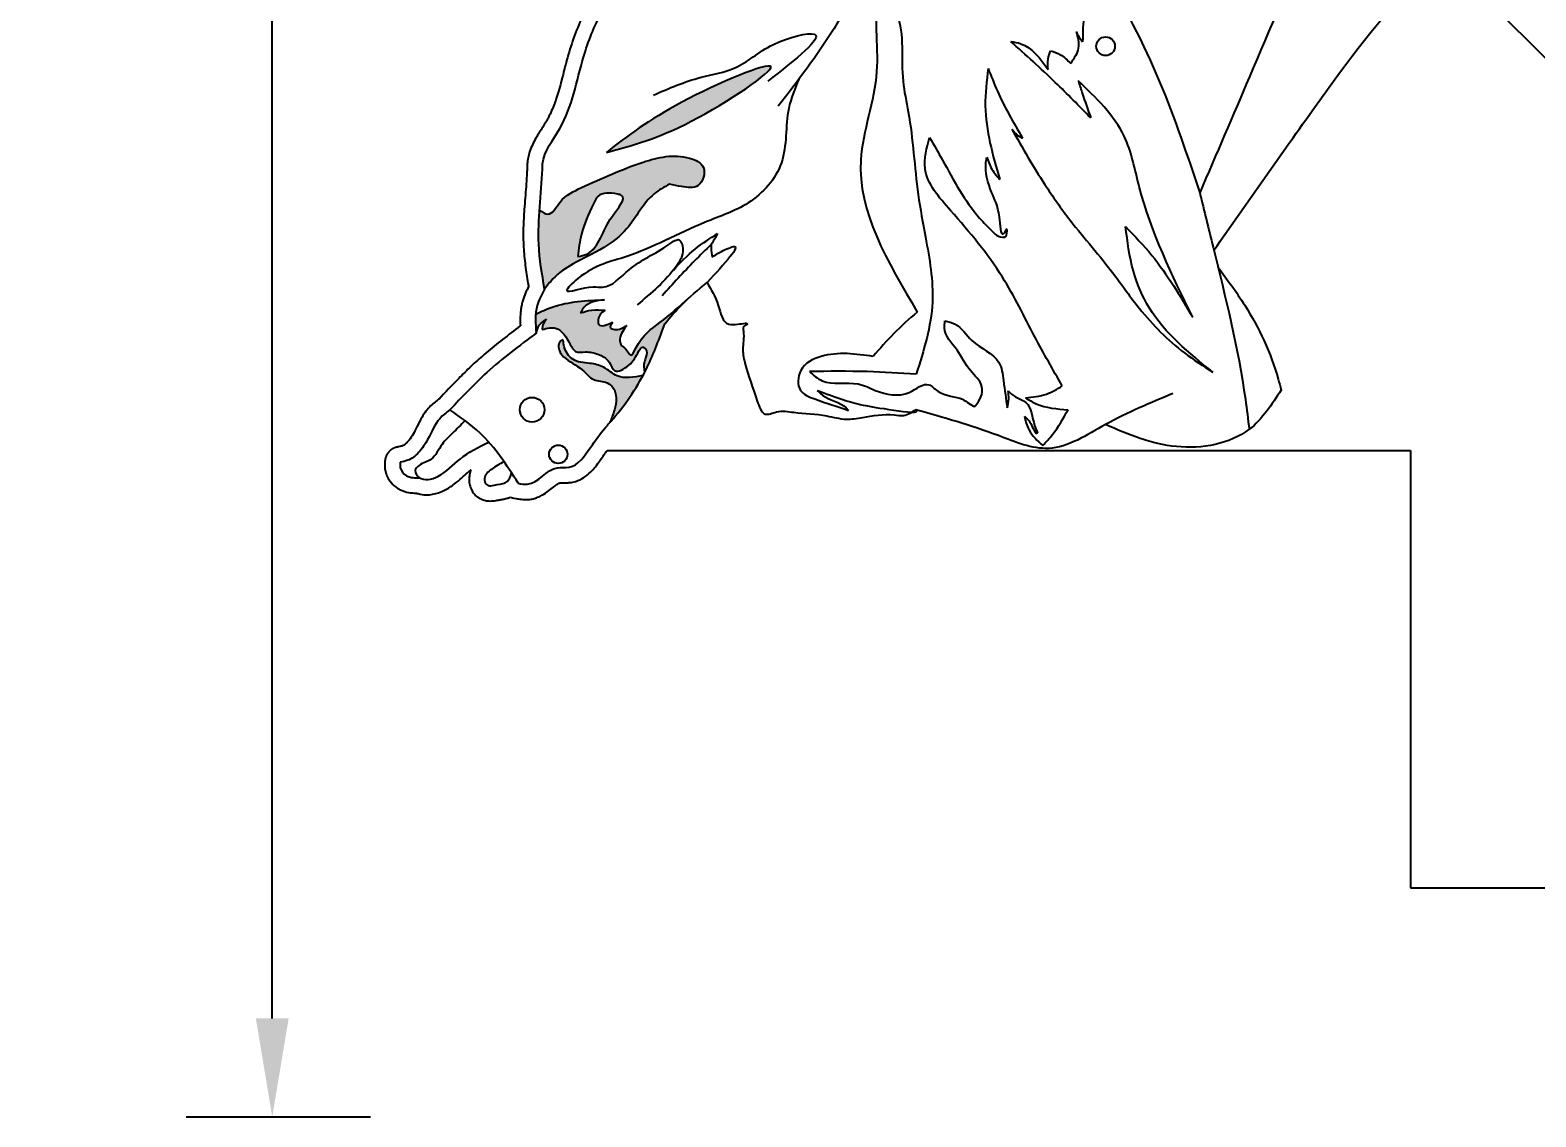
# Model space of a CAD drawing. Header units: inches. Extents: x -573 to 160, y -1 to 711.
# Drawn here: x -0.19 to 2.565, y -0.74 to 1.248 of the extents above; entities that cross this region are included whole.
import ezdxf

# ---------------------------------------------------------------- set-up
doc = ezdxf.new("R2010")
doc.units = ezdxf.units.IN
doc.header["$MEASUREMENT"] = 0
for name, color, linetype in [('CUT', 1, 'Continuous'), ('HarbyDwg', 5, 'Continuous'), ('Messures', 130, 'Continuous')]:
    doc.layers.add(name, color=color, linetype=linetype)
doc.styles.get("Standard").update_dxf_attribs({"font": 'arial.ttf'})
doc.dimstyles.get("Standard").update_dxf_attribs({"dimtxt": 0.18, "dimasz": 0.18, "dimexe": 0.18, "dimexo": 0.0625, "dimgap": 0.09, "dimtad": 0, "dimtih": 1, "dimtoh": 1, "dimdec": 4, "dimzin": 0, "dimdsep": 46, "dimtxsty": 'Standard', "dimcen": 0.09, "dimadec": 0, "dimazin": 0, "dimtfac": 1, "dimtdec": 4, "dimtofl": 0, "dimtmove": 0, "dimatfit": 3, "dimfxl": 1, "dimtolj": 1, "dimtzin": 0, "dimarcsym": 0})

# ---------------------------------------------------------------- blocks, each defined once
blk = doc.blocks.new('*D8')
at = {"layer": 'Defpoints', "color": 0, "transparency": 16777216}
for p in [(0.0336, 9.2598), (0.0336, -0.7402), (0.2533, -0.7402)]:
    blk.add_point(p, dxfattribs=at)
at = {"layer": 'Messures', "color": 0, "lineweight": -2, "transparency": 16777216}
for p, q in [((0.0961, 9.2598), (0.4333, 9.2598)), ((0.2533, 9.0798), (0.2533, 4.4417)), ((0.2533, -0.5602), (0.2533, 4.0779)), ((0.0961, -0.7402), (0.4333, -0.7402))]:
    blk.add_line(p, q, dxfattribs=at)
at = {"layer": 'Messures', "color": 0, "transparency": 16777216}
for points in [[(0.2233, 9.0798), (0.2833, 9.0798), (0.2533, 9.2598)], [(0.2233, -0.5602), (0.2833, -0.5602), (0.2533, -0.7402)]]:
    blk.add_solid(points, dxfattribs=at)
at = {"layer": 'Messures', "color": 0, "transparency": 16777216, "insert": (0.2533, 4.2598), "char_height": 0.18, "attachment_point": 5}
blk.add_mtext('\\A1;10.0000', dxfattribs=at)

msp = doc.modelspace()

# ---------------------------------------------------------------- hatches: boundary and pattern name
at = {"layer": 'HarbyDwg'}
h = msp.add_hatch(color=256, dxfattribs=at)
h.dxf.hatch_style = 1
edge = h.paths.add_edge_path()
edge.add_spline(control_points=[(0.98034, 0.96626), (0.98744, 0.96468), (1.00413, 0.96096), (1.03736, 0.95643), (1.05035, 1.00022), (0.9973, 1.02469), (0.91907, 1.00566), (0.84042, 0.96973), (0.78201, 0.94292), (0.76267, 0.90472), (0.74771, 0.91507), (0.74238, 0.91876)], knot_values=[0, 0, 0, 0, 2.2416155, 5.2677708, 8.6506765, 11.7063804, 20.2416778, 32.4582651, 37.2254457, 40.2957888, 41.9923755, 41.9923755, 41.9923755, 41.9923755], degree=3, periodic=0)
edge.add_spline(control_points=[(0.74238, 0.91876), (0.74089, 0.89785), (0.73863, 0.84954), (0.74683, 0.80144), (0.75149, 0.77411)], knot_values=[0, 0, 0, 0, 6.284516, 14.5603427, 14.5603427, 14.5603427, 14.5603427], degree=3, periodic=0)
edge.add_spline(control_points=[(0.75149, 0.77411), (0.75634, 0.78054), (0.77053, 0.79936), (0.80812, 0.82489), (0.85813, 0.84651), (0.9117, 0.88752), (0.9363, 0.94228), (0.9704, 0.96085), (0.98034, 0.96626)], knot_values=[0, 0, 0, 0, 2.4087166, 7.0456932, 13.3648167, 18.7901036, 26.9267194, 30.2748561, 30.2748561, 30.2748561, 30.2748561], degree=3, periodic=0)
edge = h.paths.add_edge_path(flags=16)
edge.add_spline(control_points=[(0.81255, 0.83376), (0.8141, 0.84754), (0.81791, 0.88138), (0.83451, 0.91584), (0.85073, 0.95205), (0.87486, 0.95045), (0.90492, 0.94327), (0.86768, 0.902), (0.85756, 0.87118), (0.83666, 0.83822), (0.81826, 0.83482), (0.81255, 0.83376)], knot_values=[0, 0, 0, 0, 4.1162369, 10.1065499, 11.7052555, 15.2950442, 16.061408, 20.1952498, 24.8158376, 28.6079345, 30.3160893, 30.3160893, 30.3160893, 30.3160893], degree=3, periodic=0)
edge = h.paths.add_edge_path()
edge.add_spline(control_points=[(0.86469, 1.0244), (0.90275, 1.05381), (0.98099, 1.11425), (1.25374, 1.22895), (1.00757, 1.0623), (0.91127, 1.03675), (0.86469, 1.0244)], knot_values=[0, 0, 0, 0, 16.5932854, 34.1053469, 51.7598012, 68.2978744, 68.2978744, 68.2978744, 68.2978744], degree=3, periodic=0)
edge = h.paths.add_edge_path()
edge.add_spline(control_points=[(0.87605, 0.71344), (0.86497, 0.70881), (0.84713, 0.70135), (0.84977, 0.72722), (0.85823, 0.73277), (0.86227, 0.73541)], knot_values=[0, 0, 0, 0, 2.5850063, 4.1645473, 5.6035265, 5.6035265, 5.6035265, 5.6035265], degree=3, periodic=0)
edge.add_spline(control_points=[(0.86227, 0.73541), (0.8541, 0.73608), (0.83878, 0.73734), (0.82415, 0.73267), (0.81731, 0.73049)], knot_values=[0, 0, 0, 0, 2.4286696, 4.5616744, 4.5616744, 4.5616744, 4.5616744], degree=3, periodic=0)
edge.add_spline(control_points=[(0.81731, 0.73049), (0.81929, 0.73424), (0.82763, 0.74995), (0.84655, 0.75268), (0.86095, 0.75476)], knot_values=[0, 0, 0, 0, 1.2377354, 5.1935625, 5.1935625, 5.1935625, 5.1935625], degree=3, periodic=0)
edge.add_spline(control_points=[(0.86095, 0.75476), (0.82829, 0.75328), (0.78458, 0.75129), (0.74532, 0.7332), (0.73539, 0.72863)], knot_values=[0, 0, 0, 0, 9.6438921, 12.9069185, 12.9069185, 12.9069185, 12.9069185], degree=3, periodic=0)
edge.add_spline(control_points=[(0.73539, 0.72863), (0.73444, 0.71721), (0.73532, 0.70536), (0.7362, 0.69352)], knot_values=[4.8843484, 4.8843484, 4.8843484, 4.8843484, 8.349039, 8.349039, 8.349039, 8.349039], degree=3, periodic=0)
edge.add_spline(control_points=[(0.7362, 0.69352), (0.73753, 0.69869), (0.74035, 0.70972), (0.75006, 0.71579), (0.75522, 0.71901)], knot_values=[0, 0, 0, 0, 1.543757, 3.2911464, 3.2911464, 3.2911464, 3.2911464], degree=3, periodic=0)
edge.add_spline(control_points=[(0.75522, 0.71901), (0.75256, 0.71574), (0.74801, 0.71015), (0.74737, 0.70304), (0.7471, 0.70008)], knot_values=[0, 0, 0, 0, 1.2274701, 2.1002926, 2.1002926, 2.1002926, 2.1002926], degree=3, periodic=0)
edge.add_spline(control_points=[(0.7471, 0.70008), (0.7517, 0.70146), (0.75968, 0.70385), (0.78232, 0.70274), (0.79437, 0.68054), (0.80723, 0.65657), (0.82883, 0.66082), (0.85005, 0.65599), (0.8702, 0.64485), (0.87854, 0.61683), (0.91129, 0.63617), (0.91906, 0.65242), (0.92926, 0.67011), (0.93999, 0.6631), (0.93802, 0.65134), (0.93207, 0.63837), (0.93354, 0.62858), (0.93454, 0.62191)], knot_values=[0, 0, 0, 0, 1.4379412, 2.4981546, 6.5022239, 8.0957279, 9.9185133, 12.2196278, 14.7380636, 16.5654016, 19.2971279, 22.558, 23.4796043, 24.129319, 25.6058878, 26.5153653, 28.4591158, 28.4591158, 28.4591158, 28.4591158], degree=3, periodic=0)
edge.add_spline(control_points=[(0.93454, 0.62191), (0.93615, 0.62502), (0.95055, 0.65375), (0.96169, 0.68395), (0.97161, 0.71086)], knot_values=[32.3760356, 32.3760356, 32.3760356, 32.3760356, 33.4274073, 42.0150621, 42.0150621, 42.0150621, 42.0150621], degree=3, periodic=0)
edge.add_spline(control_points=[(0.97161, 0.71086), (0.9814, 0.72247), (0.9955, 0.73919), (1.01131, 0.75419), (1.01624, 0.75866)], knot_values=[0, 0, 0, 0, 4.5501088, 6.5481218, 6.5481218, 6.5481218, 6.5481218], degree=3, periodic=0)
edge.add_spline(control_points=[(1.01624, 0.75866), (0.99812, 0.74249), (0.9632, 0.71132), (0.92763, 0.68889), (0.90917, 0.64617), (0.90192, 0.66635), (0.8899, 0.67075), (0.88829, 0.68978), (0.89634, 0.70018), (0.9023, 0.70787)], knot_values=[0, 0, 0, 0, 7.0304214, 13.551884, 15.0809278, 16.5309159, 17.7623597, 18.7597487, 21.5906634, 21.5906634, 21.5906634, 21.5906634], degree=3, periodic=0)
edge.add_spline(control_points=[(0.9023, 0.70787), (0.89538, 0.70343), (0.88618, 0.69755), (0.8688, 0.70322), (0.87341, 0.70972), (0.87605, 0.71344)], knot_values=[0, 0, 0, 0, 2.4178371, 3.2107944, 4.2704825, 4.2704825, 4.2704825, 4.2704825], degree=3, periodic=0)
edge = h.paths.add_edge_path()
edge.add_spline(control_points=[(0.93149, 0.61613), (0.91492, 0.61283), (0.88787, 0.60746), (0.86137, 0.6332), (0.83256, 0.63932), (0.80213, 0.64065), (0.7873, 0.66363), (0.78613, 0.67688), (0.78576, 0.68109)], knot_values=[0, 0, 0, 0, 4.7003174, 7.6677204, 10.2785204, 13.491346, 16.2214656, 17.4926368, 17.4926368, 17.4926368, 17.4926368], degree=3, periodic=0)
edge.add_spline(control_points=[(0.78576, 0.68109), (0.78391, 0.68052), (0.77824, 0.67878), (0.77544, 0.6642), (0.78997, 0.64291), (0.81871, 0.63269), (0.83867, 0.60471), (0.86317, 0.60635), (0.88523, 0.58855), (0.88214, 0.55733), (0.87409, 0.53758), (0.87111, 0.53028)], knot_values=[0, 0, 0, 0, 0.5545032, 1.7032425, 3.6729182, 7.8404207, 10.5902939, 13.121402, 14.4774795, 18.5938901, 21.0121804, 21.0121804, 21.0121804, 21.0121804], degree=3, periodic=0)
edge.add_spline(control_points=[(0.87111, 0.53028), (0.87301, 0.53241), (0.89632, 0.55873), (0.91632, 0.58781), (0.93149, 0.61613)], knot_values=[21.238058, 21.238058, 21.238058, 21.238058, 22.0919054, 31.7228656, 31.7228656, 31.7228656, 31.7228656], degree=3, periodic=0)

# ---------------------------------------------------------------- linework, layer by layer
at = {"layer": 'CUT'}
for points, knots in [([(0.8359, 1.3024), (0.83419, 1.29939), (0.83258, 1.29641), (0.82901, 1.28966), (0.82707, 1.28585), (0.81885, 1.26915), (0.81321, 1.25612), (0.80568, 1.23634), (0.80333, 1.22971), (0.7989, 1.21638), (0.79683, 1.20966), (0.79265, 1.19514), (0.7906, 1.18739), (0.78414, 1.16243), (0.78004, 1.14569), (0.77234, 1.12088), (0.76928, 1.11216), (0.76404, 1.09962), (0.76218, 1.09553), (0.7592, 1.08954), (0.75817, 1.08757), (0.75605, 1.08366), (0.75496, 1.08176), (0.75203, 1.07683), (0.7501, 1.07375), (0.74411, 1.06432), (0.73973, 1.05762), (0.73129, 1.04273), (0.72719, 1.0345), (0.72308, 1.02178), (0.72213, 1.01826), (0.72102, 1.01277), (0.7207, 1.01091), (0.72019, 1.00712), (0.71999, 1.00515), (0.71963, 1.00029), (0.71956, 0.99762), (0.71942, 0.9931), (0.71935, 0.991), (0.71916, 0.98658), (0.71905, 0.98433), (0.71823, 0.96867), (0.71712, 0.95503), (0.71546, 0.93419), (0.71491, 0.92717), (0.71362, 0.90895), (0.71296, 0.89763), (0.71252, 0.88041), (0.71246, 0.87463), (0.71259, 0.86298), (0.71278, 0.85709), (0.71375, 0.8399), (0.71489, 0.82875), (0.71773, 0.80678), (0.71943, 0.79594), (0.72156, 0.78312), (0.72192, 0.78096), (0.72229, 0.77881)], [113.3874739, 113.3874739, 113.3874739, 113.3874739, 114.3096142, 114.3096142, 115.4959539, 115.4959539, 119.4892124, 119.4892124, 121.4858417, 121.4858417, 123.482471, 123.482471, 125.8131017, 125.8131017, 131.1027221, 131.1027221, 134.1408588, 134.1408588, 135.6599272, 135.6599272, 136.4194614, 136.4194614, 137.1789956, 137.1789956, 138.3144217, 138.3144217, 140.5081851, 140.5081851, 142.7019486, 142.7019486, 143.4935322, 143.4935322, 143.889324, 143.889324, 144.2851158, 144.2851158, 144.9668065, 144.9668065, 145.6484971, 145.6484971, 146.3504547, 146.3504547, 150.5115173, 150.5115173, 152.5920486, 152.5920486, 155.8724335, 155.8724335, 157.5126259, 157.5126259, 159.1528184, 159.1528184, 162.3201609, 162.3201609, 165.4993177, 165.4993177, 166.143986, 166.143986, 166.143986, 166.143986]), ([(0.72229, 0.77881), (0.7204, 0.77517), (0.71849, 0.7713), (0.71479, 0.76281), (0.713, 0.75815), (0.7108, 0.75068), (0.71016, 0.74816), (0.70911, 0.74322), (0.70868, 0.74077), (0.70763, 0.73352), (0.70726, 0.72879), (0.70687, 0.71819), (0.70699, 0.7124), (0.70726, 0.70686)], [166.143986, 166.143986, 166.143986, 166.143986, 167.2485542, 167.2485542, 168.4045322, 168.4045322, 168.9701376, 168.9701376, 169.5357431, 169.5357431, 170.6669539, 170.6669539, 172.1500716, 172.1500716, 172.1500716, 172.1500716]), ([(0.70726, 0.70686), (0.70591, 0.70584), (0.70456, 0.70483), (0.69234, 0.69566), (0.68145, 0.68739), (0.66059, 0.67096), (0.65062, 0.66284), (0.63273, 0.64746), (0.62475, 0.64027), (0.60929, 0.62564), (0.60177, 0.6182), (0.58187, 0.59798), (0.56977, 0.58509), (0.55782, 0.57236)], [172.1500716, 172.1500716, 172.1500716, 172.1500716, 172.6521974, 172.6521974, 176.6852882, 176.6852882, 180.4251012, 180.4251012, 183.4995147, 183.4995147, 186.5739282, 186.5739282, 191.8008621, 191.8008621, 191.8008621, 191.8008621]), ([(0.56139, 0.57555), (0.55933, 0.57401), (0.55714, 0.57235), (0.55243, 0.56867), (0.54991, 0.56662), (0.54452, 0.56183), (0.54163, 0.55905), (0.53572, 0.55239), (0.53303, 0.5488), (0.52834, 0.54177), (0.5263, 0.5383), (0.52123, 0.52902), (0.51859, 0.52347), (0.51373, 0.51369), (0.51154, 0.50957), (0.50686, 0.50204), (0.50443, 0.49871), (0.50049, 0.49422), (0.49908, 0.49277), (0.49644, 0.49037), (0.49519, 0.48939), (0.49313, 0.48803), (0.49229, 0.48759), (0.49136, 0.48719), (0.49114, 0.48711), (0.4904, 0.48687), (0.48992, 0.48674), (0.4881, 0.48629), (0.48641, 0.48596), (0.48379, 0.48551), (0.48326, 0.48542), (0.48271, 0.48533)], [0, 0, 0, 0, 0.7617361, 0.7617361, 1.5620158, 1.5620158, 2.4408382, 2.4408382, 3.4028584, 3.4028584, 4.3648786, 4.3648786, 6.0732211, 6.0732211, 7.7815637, 7.7815637, 9.4899062, 9.4899062, 10.3711486, 10.3711486, 11.2523911, 11.2523911, 12.0506516, 12.0506516, 12.4011744, 12.4011744, 12.7516973, 12.7516973, 13.452743, 13.452743, 13.619077, 13.619077, 13.619077, 13.619077]), ([(0.6887, 0.39333), (0.69952, 0.39116), (0.70152, 0.39076), (0.70691, 0.38983), (0.71052, 0.38931), (0.71681, 0.38904), (0.71909, 0.38905), (0.72303, 0.38933), (0.72462, 0.38951), (0.72767, 0.38999), (0.72915, 0.39029), (0.73348, 0.39135), (0.73618, 0.39225), (0.74437, 0.39553), (0.74908, 0.39833), (0.75725, 0.40383), (0.76073, 0.40655), (0.76693, 0.41145), (0.76964, 0.41362), (0.77428, 0.417), (0.7762, 0.4182), (0.77852, 0.41939), (0.77916, 0.4196), (0.77954, 0.41971), (0.7796, 0.41972), (0.77967, 0.41973), (0.77971, 0.41974), (0.77998, 0.41977), (0.78018, 0.41979), (0.78099, 0.41984), (0.7818, 0.41986), (0.78458, 0.41986), (0.78695, 0.41979), (0.79235, 0.41984), (0.79519, 0.41993), (0.79998, 0.42051), (0.80162, 0.42078), (0.80476, 0.42143), (0.8063, 0.42183), (0.81081, 0.42317), (0.81365, 0.42429), (0.82148, 0.42803), (0.82596, 0.43105), (0.83379, 0.43744), (0.83717, 0.44081), (0.84323, 0.44756), (0.84592, 0.45095), (0.85088, 0.45758), (0.85314, 0.46082), (0.85755, 0.46723), (0.85963, 0.47027), (0.86307, 0.4752), (0.86441, 0.4771), (0.86575, 0.47897)], [33.0806666, 33.0806666, 33.0806666, 33.0806666, 33.6050603, 33.6050603, 34.3425486, 34.3425486, 34.71829, 34.71829, 34.9554302, 34.9554302, 35.1925704, 35.1925704, 35.6668509, 35.6668509, 36.737368, 36.737368, 37.807885, 37.807885, 38.8784021, 38.8784021, 39.9489192, 39.9489192, 40.7601278, 40.7601278, 41.0082773, 41.0082773, 41.2133659, 41.2133659, 41.4184546, 41.4184546, 41.8286318, 41.8286318, 42.5036893, 42.5036893, 43.0504512, 43.0504512, 43.3026433, 43.3026433, 43.5548355, 43.5548355, 44.0592197, 44.0592197, 45.0355632, 45.0355632, 46.0119066, 46.0119066, 46.9882501, 46.9882501, 47.9726685, 47.9726685, 49.0609246, 49.0609246, 49.7783124, 49.7783124, 49.7783124, 49.7783124]), ([(0.45952, 0.46031), (0.45939, 0.45888), (0.4592, 0.45697), (0.45901, 0.45215), (0.45901, 0.44922), (0.45965, 0.44401), (0.46001, 0.44205), (0.46094, 0.43837), (0.46151, 0.4366), (0.46345, 0.43154), (0.46506, 0.42847), (0.46966, 0.42138), (0.47292, 0.41769), (0.47864, 0.41271), (0.4808, 0.41109), (0.48516, 0.40834), (0.48732, 0.40719), (0.49158, 0.40527), (0.4937, 0.40449), (0.50031, 0.40246), (0.50457, 0.40178), (0.51157, 0.40113), (0.51446, 0.40105), (0.51708, 0.40105)], [14.9291151, 14.9291151, 14.9291151, 14.9291151, 15.3522178, 15.3522178, 15.7753205, 15.7753205, 15.9970067, 15.9970067, 16.2186929, 16.2186929, 16.6620654, 16.6620654, 17.3380011, 17.3380011, 17.7093368, 17.7093368, 18.0353076, 18.0353076, 18.3612785, 18.3612785, 19.0802498, 19.0802498, 19.6791521, 19.6791521, 19.6791521, 19.6791521]), ([(0.51708, 0.40105), (0.5181, 0.40067), (0.51912, 0.40032), (0.52498, 0.39854), (0.52975, 0.3979), (0.53869, 0.3977), (0.54287, 0.39813), (0.55066, 0.39957), (0.55427, 0.40059), (0.56164, 0.40314), (0.56531, 0.40474), (0.57531, 0.40971), (0.5811, 0.41348), (0.59131, 0.42109), (0.59574, 0.42493), (0.6037, 0.43206), (0.60723, 0.43535), (0.61194, 0.43945), (0.61332, 0.44062), (0.61548, 0.44236), (0.6163, 0.443), (0.61714, 0.44364)], [19.6791521, 19.6791521, 19.6791521, 19.6791521, 19.8174974, 19.8174974, 20.4734627, 20.4734627, 21.1294279, 21.1294279, 21.7853932, 21.7853932, 22.5612742, 22.5612742, 24.0696407, 24.0696407, 25.5780071, 25.5780071, 27.0863736, 27.0863736, 27.7562689, 27.7562689, 28.1547279, 28.1547279, 28.1547279, 28.1547279]), ([(0.61714, 0.44364), (0.6159, 0.44087), (0.61487, 0.4378), (0.61375, 0.43218), (0.61348, 0.42972), (0.61335, 0.42503), (0.61348, 0.42275), (0.61418, 0.41734), (0.61491, 0.41422), (0.6173, 0.40776), (0.61896, 0.4044), (0.62296, 0.39912), (0.62469, 0.39723), (0.62843, 0.39396), (0.63045, 0.39256), (0.6355, 0.38971), (0.63852, 0.38859), (0.64407, 0.38713), (0.64661, 0.38679), (0.65117, 0.38647), (0.65321, 0.3865), (0.65881, 0.3868), (0.66182, 0.38731), (0.66599, 0.38806), (0.66742, 0.38835), (0.66978, 0.38881), (0.67064, 0.38897), (0.67274, 0.38934), (0.6739, 0.38954), (0.6774, 0.39017), (0.67999, 0.39066), (0.68477, 0.39195), (0.68666, 0.39254), (0.6887, 0.39333)], [28.1547279, 28.1547279, 28.1547279, 28.1547279, 28.4859203, 28.4859203, 28.722091, 28.722091, 28.9582617, 28.9582617, 29.2872164, 29.2872164, 29.6161712, 29.6161712, 29.791289, 29.791289, 29.9664068, 29.9664068, 30.2275832, 30.2275832, 30.4887596, 30.4887596, 30.749936, 30.749936, 31.2777315, 31.2777315, 31.6144629, 31.6144629, 31.9264805, 31.9264805, 32.238498, 32.238498, 32.7745889, 32.7745889, 33.0806666, 33.0806666, 33.0806666, 33.0806666])]:
    msp.add_open_spline(points, degree=3, knots=knots, dxfattribs=at)
msp.add_rational_spline([(0.48271, 0.48533), (0.4697, 0.48312), (0.46074, 0.47344), (0.45952, 0.46031)], [1, 0.862024215789, 0.862024215789, 1], degree=3, dxfattribs=at)
for points in [[(0.86575, 0.47897), (1.3558, 0.47897), (1.84585, 0.47897), (2.3359, 0.47897)], [(2.3359, 0.47897), (2.3359, 0.2123), (2.3359, -0.05436), (2.3359, -0.32103)], [(2.3359, -0.32103), (3.25256, -0.32103), (4.16923, -0.32103), (5.0859, -0.32103)]]:
    msp.add_open_spline(points, degree=3, dxfattribs=at)
at = {"layer": 'HarbyDwg'}
for centre, radius in [((1.77794, 1.21853), 0.01708), ((0.72874, 0.55356), 0.02254), ((0.77661, 0.47203), 0.01676)]:
    msp.add_circle(centre, radius, dxfattribs=at)
for points in [[(0.75149, 0.77411), (0.74089, 0.85618), (0.74745, 0.99373), (0.74796, 1.00334), (0.77943, 1.06818), (0.82285, 1.19879), (0.85656, 1.28186), (0.88852, 1.32419), (0.90354, 1.33384), (0.96967, 1.36379), (1.01277, 1.39366), (1.07647, 1.48764), (1.14373, 1.61945), (1.29589, 1.91527), (1.40825, 2.17499), (1.41654, 2.36731)], [(2.32569, 1.68107), (2.16058, 1.42272), (2.04098, 1.16242), (1.9501, 0.95052)], [(2.31717, 1.66874), (2.339, 1.50127), (2.56471, 1.21475), (2.93858, 0.74935)], [(1.39516, 1.64873), (1.39365, 1.59361), (1.28114, 1.25114), (1.17884, 1.10883)], [(1.97598, 0.84529), (2.16182, 1.10873), (2.35093, 1.34242), (2.3999, 1.38859)], [(1.38967, 1.37523), (1.36513, 1.32023), (1.35899, 1.17225), (1.33019, 1.01089), (1.43343, 0.7322)], [(1.40426, 1.3633), (1.38372, 1.31751), (1.39591, 1.27874), (1.40731, 1.15468), (1.4169, 1.09834), (1.4351, 0.94722), (1.44844, 0.86962), (1.46104, 0.75037), (1.43149, 0.61836)], [(1.77771, 1.34431), (1.75429, 1.31973), (1.73594, 1.2267)], [(0.95087, 1.12921), (1.03787, 1.16171), (1.09966, 1.17877), (1.1704, 1.22183), (1.2452, 1.24052), (1.15983, 1.15439)], [(1.72403, 1.24532), (1.72787, 1.21518), (1.71401, 1.1869)], [(1.72403, 1.24532), (1.72967, 1.23483), (1.73594, 1.2267)], [(1.75079, 1.08734), (1.68591, 1.15246), (1.60424, 1.22742)], [(1.60424, 1.22742), (1.62277, 1.22308), (1.67288, 1.17619)], [(0.86469, 1.0244), (1.00291, 1.11621), (1.16552, 1.18121), (1.01998, 1.08127), (0.86469, 1.0244)], [(1.67288, 1.17619), (1.67259, 1.19501), (1.67722, 1.21035)], [(1.67722, 1.21035), (1.69518, 1.20311), (1.71401, 1.1869)], [(1.21663, 1.15804), (1.19831, 1.10485), (1.18488, 1.00538), (1.12405, 0.93196), (1.04525, 0.8965), (0.90176, 0.83381), (0.81235, 0.79346), (0.79216, 0.77185), (0.84047, 0.77833), (0.85778, 0.77761), (0.90609, 0.80932), (0.98049, 0.85702), (0.99773, 0.86435), (1.00433, 0.84823), (0.99223, 0.81561), (0.92072, 0.74525)], [(1.56317, 1.17779), (1.55785, 1.10967), (1.5842, 0.97487)], [(1.56317, 1.17779), (1.57997, 1.13632), (1.62592, 1.05063)], [(1.93722, 0.72289), (1.8395, 0.96182), (1.81187, 1.05387), (1.72791, 1.15536)], [(1.72791, 1.15536), (1.73515, 1.13278), (1.75079, 1.08734)], [(1.6987, 0.59697), (1.64845, 0.68696), (1.58915, 0.79607), (1.49422, 0.91808), (1.44772, 0.99471), (1.45588, 1.05178)], [(1.45588, 1.05178), (1.47954, 1.0102), (1.54725, 0.90422), (1.57087, 0.87949), (1.58173, 0.87111), (1.59509, 0.87049), (1.59726, 0.88476)], [(1.60665, 1.06675), (1.61473, 1.0574), (1.62592, 1.05063)], [(1.60665, 1.06675), (1.66646, 0.96588), (1.71326, 0.90013), (1.79291, 0.80137), (1.83979, 0.73879), (1.92219, 0.65755), (1.97419, 0.62205)], [(0.74238, 0.91876), (0.75769, 0.91143), (0.77963, 0.93291), (0.81895, 0.95986), (0.93188, 1.00646), (1.01692, 1.01377), (1.04207, 0.99641), (1.03246, 0.96397), (1.00229, 0.96169), (0.98034, 0.96626)], [(1.59726, 0.88476), (1.59074, 0.87514), (1.5836, 0.90618), (1.56931, 0.95179), (1.55906, 1.00672), (1.56062, 1.01541)], [(1.56062, 1.01541), (1.56806, 0.99688), (1.5842, 0.97487)], [(0.98034, 0.96626), (0.952, 0.94844), (0.9017, 0.88448), (0.85964, 0.85021), (0.80386, 0.82052), (0.7667, 0.79278), (0.75149, 0.77411)], [(0.81255, 0.83376), (0.81895, 0.87443), (0.8409, 0.93016), (0.84913, 0.94387), (0.88479, 0.94798), (0.8921, 0.9457), (0.87564, 0.90778), (0.8537, 0.86712), (0.82901, 0.83833), (0.81255, 0.83376)], [(1.9501, 0.95052), (1.97454, 0.85115), (2.03367, 0.57257), (2.04071, 0.51769)], [(1.97419, 0.62205), (1.8581, 0.73952), (1.8288, 0.80722), (1.81443, 0.88878)], [(1.81443, 0.88878), (1.86249, 0.8359), (1.93722, 0.72289)], [(1.0564, 0.85593), (1.02597, 0.82588), (0.96692, 0.76211)], [(0.98714, 0.80897), (1.02707, 0.8475), (1.06814, 0.87571)], [(1.05787, 0.83284), (1.07181, 0.84127), (1.09638, 0.85189), (1.04884, 0.7863)], [(1.0564, 0.85593), (1.0564, 0.84896), (1.05787, 0.83284)], [(1.06814, 0.87571), (1.0564, 0.85593)], [(1.98355, 0.81457), (2.03238, 0.74488), (2.0937, 0.60965), (2.09899, 0.58958)], [(0.75149, 0.77411), (0.73804, 0.74403), (0.7362, 0.69352)], [(0.97161, 0.71086), (1.00182, 0.74487), (1.04884, 0.7863)], [(1.04884, 0.7863), (1.06915, 0.74432), (1.08834, 0.70985), (1.10448, 0.71012), (1.11923, 0.71179), (1.12089, 0.71179), (1.12229, 0.71068), (1.11728, 0.70707), (1.11533, 0.69734), (1.11424, 0.6635), (1.11872, 0.63663), (1.14063, 0.56947), (1.15506, 0.54559), (1.17578, 0.54947), (1.20743, 0.54876), (1.26787, 0.54229), (1.30327, 0.53625), (1.33306, 0.53927), (1.39092, 0.54402), (1.40862, 0.54316), (1.4306, 0.55361)], [(0.73539, 0.72863), (0.76546, 0.74132), (0.86095, 0.75476)], [(0.86095, 0.75476), (0.82387, 0.74099), (0.81731, 0.73049)], [(0.9023, 0.70787), (0.8895, 0.68262), (0.89114, 0.67278), (0.90033, 0.66458), (0.90919, 0.6531), (0.91805, 0.66556), (0.96268, 0.71311), (1.01624, 0.75866)], [(0.7362, 0.69352), (0.74169, 0.70795), (0.75522, 0.71901)], [(0.75522, 0.71901), (0.74858, 0.70869), (0.7471, 0.70008)], [(0.81731, 0.73049), (0.83798, 0.73574), (0.86227, 0.73541)], [(0.86227, 0.73541), (0.85176, 0.72558), (0.85045, 0.70983), (0.87605, 0.71344)], [(1.43343, 0.7322), (1.39034, 0.69276), (1.35262, 0.65101)], [(0.7362, 0.69352), (0.64617, 0.6218), (0.57824, 0.5532)], [(0.70319, 0.41898), (0.7204, 0.41722), (0.77503, 0.44734), (0.79622, 0.44828), (0.8355, 0.48459), (0.86302, 0.52105), (0.87678, 0.53672), (0.93925, 0.63131), (0.97161, 0.71086)], [(0.7471, 0.70008), (0.76112, 0.70328), (0.7717, 0.70254), (0.79851, 0.6728), (0.80835, 0.66027), (0.82655, 0.65928), (0.84918, 0.6551), (0.86959, 0.64036), (0.87968, 0.62512), (0.90526, 0.6347), (0.9242, 0.66125), (0.93059, 0.66789), (0.93625, 0.66469), (0.93699, 0.64994), (0.93404, 0.64134), (0.93454, 0.62191)], [(0.87605, 0.71344), (0.87211, 0.7036), (0.87933, 0.70032), (0.9023, 0.70787)], [(1.53977, 0.56115), (1.54995, 0.57718), (1.55146, 0.59556), (1.53056, 0.62501), (1.50612, 0.66227), (1.48294, 0.70355), (1.48395, 0.71589)], [(1.48395, 0.71589), (1.50285, 0.7101), (1.53333, 0.67989), (1.5827, 0.64011), (1.59112, 0.60706), (1.598, 0.55681)], [(0.78576, 0.68109), (0.78069, 0.67886), (0.77723, 0.6679), (0.78637, 0.65045), (0.82048, 0.62651), (0.8414, 0.60866), (0.86596, 0.60257), (0.87656, 0.59411), (0.8793, 0.55303), (0.87111, 0.53028)], [(0.93149, 0.61613), (0.8845, 0.61548), (0.85935, 0.63124), (0.83421, 0.63827), (0.80302, 0.64599), (0.78759, 0.66851), (0.78576, 0.68109)], [(1.35262, 0.65101), (1.25744, 0.65101), (1.2203, 0.62549), (1.21972, 0.58895), (1.24583, 0.57329), (1.30735, 0.55241)], [(1.43149, 0.61836), (1.3418, 0.62317), (1.23597, 0.6235)], [(1.23597, 0.6235), (1.25915, 0.60638), (1.325, 0.60068), (1.35625, 0.58859)], [(1.25025, 0.58885), (1.26479, 0.57699), (1.30735, 0.55241), (1.30765, 0.55194)], [(1.25025, 0.58885), (1.29701, 0.57215), (1.39071, 0.55279), (1.4306, 0.55361), (1.42995, 0.55412)], [(1.35625, 0.58859), (1.41874, 0.58523), (1.45468, 0.59933), (1.47081, 0.58758), (1.51583, 0.57281), (1.53005, 0.56387), (1.53977, 0.56077), (1.53977, 0.56115)], [(1.90107, 0.58319), (1.77759, 0.52619), (1.67376, 0.48282), (1.58178, 0.50607), (1.4306, 0.55361)], [(1.598, 0.55681), (1.60065, 0.57321), (1.59959, 0.58802)], [(1.59959, 0.58802), (1.61289, 0.57698), (1.63173, 0.56687), (1.64792, 0.52491), (1.65323, 0.51138)], [(1.63134, 0.57516), (1.66962, 0.58224), (1.6987, 0.59697)], [(2.09899, 0.58958), (2.04071, 0.51769), (1.90763, 0.48604), (1.77759, 0.52619)], [(1.63134, 0.57516), (1.65089, 0.56454), (1.70925, 0.55356)], [(1.66305, 0.48777), (1.68057, 0.50793), (1.70925, 0.55356)], [(0.60608, 0.53352), (0.58323, 0.51083), (0.5639, 0.49018), (0.54404, 0.46282), (0.52203, 0.45155), (0.51478, 0.44217), (0.52176, 0.4301), (0.55612, 0.43144), (0.59692, 0.46336), (0.6495, 0.49438)], [(1.62933, 0.54162), (1.64261, 0.52517), (1.65323, 0.51138), (1.65349, 0.51164)], [(1.62933, 0.54162), (1.63756, 0.51722), (1.66305, 0.48777)], [(0.67717, 0.45868), (0.65436, 0.44431), (0.64147, 0.42768), (0.64443, 0.41722), (0.6651, 0.41642), (0.68308, 0.42205), (0.69128, 0.43757)]]:
    msp.add_spline(points, degree=3, dxfattribs=at)
for points, knots in [([(3.57506, 0.67807), (3.53405, 0.6867), (3.40755, 0.69677), (3.25467, 0.76846), (3.07296, 0.8878), (2.90557, 1.11287), (2.73912, 1.48175), (2.5927, 1.78068), (2.49014, 1.98712), (2.43729, 2.05965), (2.34425, 2.1309), (2.23988, 2.09962), (2.13362, 2.06631), (1.9881, 1.8962), (1.86725, 1.70983), (1.74272, 1.55602), (1.69069, 1.4669), (1.84486, 1.26548), (1.90484, 1.08597), (1.9501, 0.95052)], [97.4496114, 97.4496114, 97.4496114, 97.4496114, 109.2533611, 137.0403636, 145.7345839, 174.5152089, 218.8687229, 267.5483722, 274.3319459, 287.9203028, 294.4368994, 307.7917791, 317.1660242, 327.8513597, 372.8477878, 384.3691412, 387.8922881, 402.5905445, 447.7748623, 447.7748623, 447.7748623, 447.7748623]), ([(4.16101, 0.76977), (4.16484, 0.77325), (4.17586, 0.78325), (4.12802, 0.79764), (4.07809, 0.78713), (3.97898, 0.86058), (3.88837, 0.93546), (3.78926, 0.98058), (3.73927, 1.03091), (3.57691, 1.18924), (3.27825, 1.47239), (2.99296, 1.78935), (2.72216, 2.05329), (2.58219, 1.9886), (2.50958, 1.94709)], [0, 0, 0, 0, 1.2698268, 3.658991, 9.851576, 19.10899, 36.6197749, 46.8802598, 50.8923215, 57.8129535, 115.054477, 172.0028606, 193.3798699, 215.7429425, 215.7429425, 215.7429425, 215.7429425]), ([(0.57824, 0.5532), (0.5716, 0.54819), (0.55309, 0.53424), (0.54098, 0.50265), (0.52323, 0.47554), (0.50483, 0.46069), (0.49207, 0.45852), (0.4874, 0.45772)], [18.4940486, 18.4940486, 18.4940486, 18.4940486, 20.9550388, 25.3541346, 28.2642071, 30.7068375, 32.1131257, 32.1131257, 32.1131257, 32.1131257]), ([(0.70319, 0.41898), (0.68226, 0.45187), (0.64867, 0.50464), (0.59751, 0.53991), (0.57824, 0.5532)], [0, 0, 0, 0, 11.5272426, 18.4940486, 18.4940486, 18.4940486, 18.4940486]), ([(0.4874, 0.45772), (0.4871, 0.45447), (0.4862, 0.44476), (0.49941, 0.42852), (0.5146, 0.42893), (0.52312, 0.42916)], [32.1131257, 32.1131257, 32.1131257, 32.1131257, 33.078748, 34.9944131, 37.4394928, 37.4394928, 37.4394928, 37.4394928])]:
    msp.add_open_spline(points, degree=3, knots=knots, dxfattribs=at)

# ---------------------------------------------------------------- dimensions: what is measured, and where the dimension line sits
at = {"layer": 'Messures'}
dim = msp.add_linear_dim(base=(0.25333, -0.74024), p1=(0.03355, 9.25976), p2=(0.03355, -0.74024), angle=90, dimstyle='Standard', dxfattribs=at)
dim.commit()
dim.dimension.update_dxf_attribs({"geometry": '*D8', "text_midpoint": (0.25333, 4.25976)})

doc.saveas('drawing.dxf')
